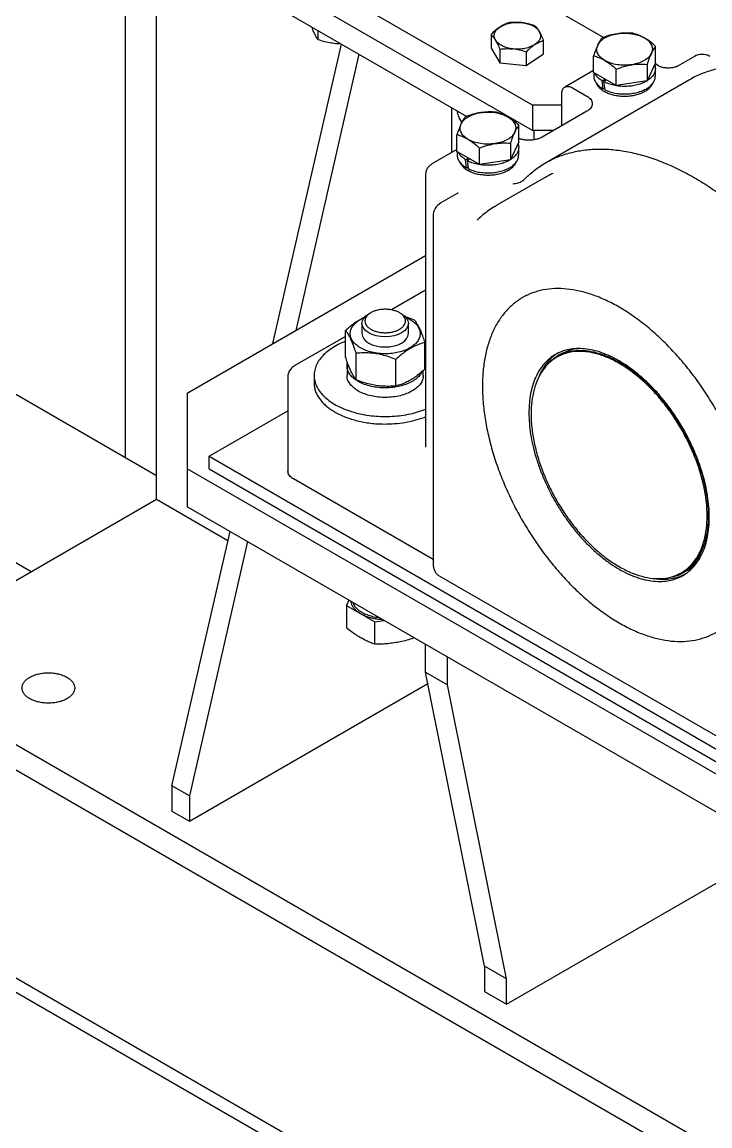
# Model space of a CAD drawing. Header units: millimetres. Extents: x 861 to 27901, y 673 to 17923.
# Drawn here: x 22869 to 23222, y 6594 to 7160 of the extents above; entities that cross this region are included whole.
import ezdxf

# ---------------------------------------------------------------- set-up
doc = ezdxf.new("R2010")
doc.units = ezdxf.units.MM
doc.header["$LTSCALE"] = 33.3
doc.layers.add('STRUC', color=4, linetype='Continuous')

msp = doc.modelspace()

# ---------------------------------------------------------------- linework, layer by layer
at = {"color": 7, "linetype": 'Continuous', "lineweight": 25}
for p, q in [((23166.97, 7152.24), (22937.83, 7284.52)), ((23130.69, 7117.52), (22889.62, 7256.69)), ((23130.69, 7104.57), (22889.62, 7243.74)), ((22890.18, 7231.12), (23096.89, 7111.79)), ((22937.83, 6915.5), (22937.83, 7202.34)), ((23020.63, 7151.12), (23020.63, 7155.81)), ((23109.36, 7153.81), (23109.36, 7146.86)), ((23136.33, 7143.85), (23136.33, 7150.8)), ((22997.48, 6995.29), (23032.58, 7148.91)), ((23041.55, 7143.73), (23009.18, 7002.04)), ((23109.36, 7146.86), (23113.85, 7139.36)), ((23113.85, 7146.32), (23113.85, 7139.36)), ((23127.33, 7144.82), (23127.33, 7137.86)), ((23127.33, 7137.86), (23136.33, 7143.85)), ((23193.75, 7139.27), (23193.75, 7147.71)), ((23113.85, 7139.36), (23127.33, 7137.86)), ((23161.92, 7134.35), (23161.92, 7142.78)), ((23193.75, 7139.27), (23189.49, 7130.08)), ((23189.49, 7138.52), (23189.49, 7130.08)), ((23195.25, 7137.69), (23193.49, 7138.71)), ((23213.68, 7142.55), (23205.27, 7137.69)), ((23161.92, 7135.32), (23147.24, 7126.85)), ((23173.57, 7127.62), (23161.92, 7134.35)), ((23162.06, 7134.26), (23162.06, 7132.45)), ((23173.57, 7127.62), (23173.57, 7136.06)), ((23193.61, 7132.45), (23193.61, 7136.29)), ((23211.21, 7130.64), (23137.21, 7087.92)), ((23151.2, 7126.46), (23158.49, 7122.25)), ((23166.27, 7130.1), (23167.77, 7130.96)), ((23166.85, 7125.91), (23166.27, 7130.1)), ((23168.64, 7130.5), (23167.1, 7129.62)), ((23167.1, 7129.62), (23167.73, 7125.45)), ((23189.49, 7130.08), (23173.57, 7127.62)), ((23145.6, 7107.04), (23145.6, 7123.22)), ((23166.85, 7125.91), (23167.63, 7126.36)), ((23089.2, 7093.35), (23089.2, 7116.22)), ((23145.6, 7117.52), (23130.69, 7117.52)), ((23130.69, 7117.52), (23130.69, 7104.57)), ((23093.06, 7110.78), (23094.36, 7108.72)), ((23158.49, 7114.48), (23135.51, 7101.21)), ((23123.67, 7098.82), (23123.67, 7107.25)), ((23141.33, 7104.57), (23130.69, 7104.57)), ((23131.25, 7104.57), (23131.25, 7099.82)), ((23091.84, 7093.89), (23091.84, 7102.33)), ((23123.67, 7098.82), (23119.41, 7089.63)), ((23091.84, 7094.87), (23079.38, 7087.68)), ((23103.49, 7087.16), (23091.84, 7093.89)), ((23091.98, 7093.81), (23091.98, 7091.99)), ((23103.49, 7087.16), (23103.49, 7095.6)), ((23119.41, 7098.06), (23119.41, 7089.63)), ((23123.53, 7091.99), (23123.53, 7095.83)), ((23096.19, 7089.64), (23097.7, 7090.51)), ((23096.77, 7085.45), (23096.19, 7089.64)), ((23098.56, 7090.05), (23097.02, 7089.16)), ((23097.02, 7089.16), (23097.65, 7085)), ((23119.41, 7089.63), (23103.49, 7087.16)), ((23075.76, 7081.95), (23075.76, 6942.76)), ((23096.77, 7085.45), (23097.56, 7085.9)), ((23137.58, 7080.81), (23112.35, 7066.25)), ((23092.02, 7072.32), (23083.61, 7067.46)), ((23079.64, 7060.59), (23079.64, 6882.21)), ((22953.53, 6969.91), (23075.76, 7040.47)), ((23075.76, 7022.73), (23058.22, 7012.6)), ((23127.72, 7020.19), (23125.48, 7018.9)), ((23046.65, 7010.54), (23047.71, 7011.16)), ((23063.47, 7010.54), (23062.4, 7011.16)), ((23034.72, 6988.48), (23034.72, 7002.12)), ((23043.16, 7005.69), (23043.16, 7000.44)), ((23066.95, 7000.44), (23066.95, 7005.69)), ((23034.72, 6999.03), (23008.78, 6984.06)), ((23075.76, 6996.29), (23075.15, 6996.53)), ((23075.39, 6982.19), (23075.39, 6995.83)), ((23040.17, 6976.74), (23040.17, 6990.38)), ((23060.5, 6973.6), (23060.5, 6987.23)), ((23144.88, 6989.82), (23143.2, 6988.85)), ((23035.49, 6983.89), (23035.49, 6979.01)), ((23074.62, 6979.01), (23074.62, 6981.53)), ((23005.18, 6978.36), (23005.18, 6929.81)), ((23018.58, 6979.01), (23018.58, 6975.13)), ((23018.62, 6975.13), (23018.59, 6974.82)), ((22953.53, 6969.91), (22953.53, 6911.65)), ((22964.74, 6937.55), (23005.18, 6960.89)), ((23129.9, 6959.44), (23129.9, 6959.12)), ((22964.74, 6937.55), (23424.46, 6672.16)), ((22964.74, 6931.08), (22964.74, 6937.55)), ((23502.95, 6613.9), (22953.53, 6931.08)), ((22964.74, 6931.08), (23424.46, 6665.68)), ((23079.64, 6884.54), (23007.96, 6925.93)), ((22792.63, 6831.68), (22937.83, 6915.5)), ((22937.83, 6915.5), (22974.43, 6894.38)), ((23502.95, 6594.48), (22953.53, 6911.65)), ((22945.68, 6768.57), (22975.48, 6898.98)), ((22984.45, 6893.81), (22954.65, 6763.39)), ((23175.02, 6880.96), (23175.3, 6880.79)), ((23207.42, 6877.61), (23209.1, 6878.58)), ((23082.79, 6876.21), (23279.01, 6762.94)), ((23036.42, 6863.8), (23035.16, 6861.09)), ((23035.16, 6861.09), (23035.16, 6849.53)), ((23035.16, 6861.09), (23049.72, 6852.68)), ((23049.72, 6852.68), (23054.43, 6853.41)), ((23049.72, 6841.12), (23049.72, 6852.68)), ((23069.62, 6844.2), (23069.62, 6844.64)), ((23069.82, 6844.52), (23069.62, 6844.2)), ((23075.75, 6826.85), (23075.75, 6841.1)), ((23086.96, 6820.38), (23086.96, 6834.63)), ((23897.08, 6194.09), (22792.63, 6831.68)), ((23075.75, 6826.85), (23086.96, 6820.38)), ((23106.02, 6676.01), (23075.75, 6826.85)), ((22954.65, 6750.44), (23076.92, 6821.03)), ((23897.08, 6181.15), (22792.63, 6818.73)), ((23117.24, 6669.53), (23086.96, 6820.38)), ((22954.65, 6763.39), (22945.68, 6768.57)), ((22945.68, 6768.57), (22945.68, 6755.62)), ((22954.65, 6763.39), (22954.65, 6750.44)), ((22945.68, 6755.62), (22954.65, 6750.44)), ((23117.24, 6656.59), (23251.79, 6734.26)), ((23106.02, 6676.01), (23106.02, 6663.06)), ((23117.24, 6669.53), (23106.02, 6676.01)), ((23117.24, 6656.59), (23117.24, 6669.53)), ((23106.02, 6663.06), (23117.24, 6656.59))]:
    msp.add_line(p, q, dxfattribs=at)
at = {"color": 7, "linetype": 'Continuous', "lineweight": 25, "flags": 128}
for points in [[(23063.47, 7010.54), (23064.94, 7009.5), (23066.04, 7008.32), (23066.72, 7007.03), (23066.95, 7005.69), (23066.72, 7004.35), (23066.04, 7003.06), (23064.94, 7001.87), (23063.46, 7000.83), (23061.66, 6999.98), (23059.61, 6999.35), (23057.38, 6998.96), (23055.06, 6998.82), (23052.73, 6998.96), (23050.5, 6999.35), (23048.45, 6999.98), (23046.65, 7000.83), (23045.17, 7001.87), (23044.07, 7003.06), (23043.39, 7004.35), (23043.16, 7005.69), (23043.39, 7007.03), (23044.07, 7008.32), (23045.17, 7009.5), (23046.65, 7010.54)], [(23043.16, 7000.44), (23043.39, 6999.1), (23044.07, 6997.81), (23045.17, 6996.63), (23046.65, 6995.59), (23048.45, 6994.73), (23050.5, 6994.1), (23052.73, 6993.71), (23055.06, 6993.58), (23057.38, 6993.71), (23059.61, 6994.1), (23061.66, 6994.73), (23063.46, 6995.59), (23064.94, 6996.63), (23066.04, 6997.81), (23066.72, 6999.1), (23066.95, 7000.44)]]:
    msp.add_lwpolyline(points, dxfattribs=at)
at = {"color": 7, "linetype": 'Continuous', "lineweight": 25}
for centre, start, end in [((23217.64, 7135.68), 60.0072, 119.9416), ((23087.57, 7060.59), 119.9416, 180.0466)]:
    msp.add_arc(centre, 7.93, start, end, dxfattribs=at)
for points, knots in [([(23018.85, 7154.25), (23018.56, 7154.89), (23018.11, 7155.91), (23017.66, 7157.16), (23017.5, 7157.62)], [0, 0, 0, 0, 0.630569, 1, 1, 1, 1]), ([(23113.86, 7157.67), (23113.13, 7157.15), (23111.61, 7156.05), (23110.13, 7154.58), (23109.36, 7153.81)], [0, 0, 0, 0, 0.476313, 1, 1, 1, 1]), ([(23118.35, 7159.8), (23117.58, 7159.54), (23116.11, 7159.05), (23114.58, 7158.12), (23113.86, 7157.67)], [0, 0, 0, 0, 0.523687, 1, 1, 1, 1]), ([(23125.1, 7159.92), (23124.01, 7160), (23121.72, 7160.17), (23119.51, 7159.93), (23118.35, 7159.8)], [0, 0, 0, 0, 0.476313, 1, 1, 1, 1]), ([(23131.84, 7158.3), (23130.68, 7158.68), (23128.47, 7159.41), (23126.18, 7159.75), (23125.1, 7159.92)], [0, 0, 0, 0, 0.523687, 1, 1, 1, 1]), ([(23134.08, 7155.42), (23133.72, 7155.98), (23132.96, 7157.17), (23132.22, 7157.91), (23131.84, 7158.3)], [0, 0, 0, 0, 0.476313, 1, 1, 1, 1]), ([(23136.33, 7150.8), (23135.94, 7151.7), (23135.2, 7153.42), (23134.44, 7154.77), (23134.08, 7155.42)], [0, 0, 0, 0, 0.523687, 1, 1, 1, 1]), ([(23020.63, 7151.12), (23020.32, 7151.58), (23019.73, 7152.44), (23019.14, 7153.67), (23018.85, 7154.25)], [0, 0, 0, 0, 0.521843, 1, 1, 1, 1]), ([(23027.26, 7149.4), (23026.19, 7149.59), (23023.96, 7150.01), (23021.77, 7150.74), (23020.63, 7151.12)], [0, 0, 0, 0, 0.478157, 1, 1, 1, 1]), ([(23032.3, 7149.07), (23031.69, 7149.06), (23030.02, 7149.03), (23028.33, 7149.26), (23027.26, 7149.4)], [0, 0, 0, 0, 0.369431, 1, 1, 1, 1]), ([(23109.36, 7153.81), (23109.74, 7153.42), (23110.48, 7152.68), (23111.24, 7151.5), (23111.6, 7150.93)], [0, 0, 0, 0, 0.523687, 1, 1, 1, 1]), ([(23111.6, 7150.93), (23111.96, 7150.29), (23112.72, 7148.93), (23113.46, 7147.22), (23113.85, 7146.32)], [0, 0, 0, 0, 0.4763129, 1, 1, 1, 1]), ([(23131.83, 7148.68), (23132.55, 7149.12), (23134.08, 7150.05), (23135.55, 7150.55), (23136.33, 7150.8)], [0, 0, 0, 0, 0.476313, 1, 1, 1, 1]), ([(23166.18, 7151.97), (23165.82, 7151.49), (23165.12, 7150.57), (23164.39, 7149.11), (23164.05, 7148.42)], [0, 0, 0, 0, 0.5236871, 1, 1, 1, 1]), ([(23174.14, 7154.24), (23172.86, 7154), (23170.16, 7153.48), (23167.55, 7152.49), (23166.18, 7151.97)], [0, 0, 0, 0, 0.476313, 1, 1, 1, 1]), ([(23182.1, 7154.44), (23180.73, 7154.53), (23178.12, 7154.71), (23175.42, 7154.39), (23174.14, 7154.24)], [0, 0, 0, 0, 0.523687, 1, 1, 1, 1]), ([(23187.93, 7152.11), (23186.99, 7152.61), (23185.01, 7153.64), (23183.1, 7154.16), (23182.1, 7154.44)], [0, 0, 0, 0, 0.476313, 1, 1, 1, 1]), ([(23193.75, 7147.71), (23192.75, 7148.59), (23190.84, 7150.28), (23188.87, 7151.52), (23187.93, 7152.11)], [0, 0, 0, 0, 0.5236871, 1, 1, 1, 1]), ([(23113.85, 7146.32), (23115, 7146.44), (23117.21, 7146.68), (23119.5, 7146.51), (23120.59, 7146.43)], [0, 0, 0, 0, 0.523687, 1, 1, 1, 1]), ([(23127.33, 7144.82), (23126.17, 7145.2), (23123.96, 7145.93), (23121.67, 7146.27), (23120.59, 7146.43)], [0, 0, 0, 0, 0.523687, 1, 1, 1, 1]), ([(23131.83, 7148.68), (23131.1, 7148.15), (23129.58, 7147.05), (23128.1, 7145.58), (23127.33, 7144.82)], [0, 0, 0, 0, 0.476313, 1, 1, 1, 1]), ([(23164.05, 7148.42), (23163.7, 7147.63), (23162.98, 7145.97), (23162.28, 7143.88), (23161.92, 7142.78)], [0, 0, 0, 0, 0.476313, 1, 1, 1, 1]), ([(23189.49, 7138.52), (23189.85, 7139.61), (23190.55, 7141.71), (23191.28, 7143.36), (23191.62, 7144.15)], [0, 0, 0, 0, 0.523687, 1, 1, 1, 1]), ([(23191.62, 7144.15), (23191.96, 7144.85), (23192.69, 7146.3), (23193.39, 7147.22), (23193.75, 7147.71)], [0, 0, 0, 0, 0.476313, 1, 1, 1, 1]), ([(23167.74, 7140.46), (23166.8, 7140.96), (23164.83, 7141.99), (23162.92, 7142.51), (23161.92, 7142.78)], [0, 0, 0, 0, 0.476313, 1, 1, 1, 1]), ([(23167.74, 7140.46), (23168.68, 7139.87), (23170.66, 7138.63), (23172.57, 7136.94), (23173.57, 7136.06)], [0, 0, 0, 0, 0.476313, 1, 1, 1, 1]), ([(23173.57, 7136.06), (23174.94, 7136.57), (23177.55, 7137.56), (23180.24, 7138.08), (23181.53, 7138.33)], [0, 0, 0, 0, 0.5236871, 1, 1, 1, 1]), ([(23181.53, 7138.33), (23182.81, 7138.48), (23185.51, 7138.79), (23188.12, 7138.61), (23189.49, 7138.52)], [0, 0, 0, 0, 0.476313, 1, 1, 1, 1]), ([(23193.25, 7138.19), (23193.26, 7138.17), (23193.58, 7137.59), (23193.66, 7136.37), (23193.45, 7134.61), (23192.57, 7132.91), (23191.29, 7131.41), (23190.1, 7130.6), (23189.56, 7130.24)], [0, 0, 0, 0, 0.007454, 0.213928, 0.420401, 0.626875, 0.833348, 1, 1, 1, 1]), ([(23162.09, 7132.44), (23162.08, 7132.37), (23161.99, 7131.71), (23162.37, 7130.46), (23163.29, 7128.77), (23164.78, 7127.21), (23166.16, 7126.34), (23166.85, 7125.91)], [0, 0, 0, 0, 0.030749, 0.273062, 0.515375, 0.757687, 1, 1, 1, 1]), ([(23166.27, 7130.1), (23165.63, 7130.55), (23164.33, 7131.46), (23163.16, 7132.78), (23162.81, 7133.63), (23162.69, 7133.9)], [0, 0, 0, 0, 0.403276, 0.806553, 1, 1, 1, 1]), ([(23167.73, 7125.45), (23168.55, 7125.1), (23170.19, 7124.4), (23173.04, 7123.71), (23176.04, 7123.34), (23179.11, 7123.31), (23182.14, 7123.63), (23185.01, 7124.27), (23187.6, 7125.22), (23189.83, 7126.44), (23191.61, 7127.89), (23192.86, 7129.51), (23193.54, 7131.06), (23193.54, 7132.05), (23193.54, 7132.45)], [0, 0, 0, 0, 0.085613, 0.171227, 0.25684, 0.342454, 0.428067, 0.513681, 0.599294, 0.684907, 0.770521, 0.856134, 0.941748, 1, 1, 1, 1]), ([(23205.27, 7137.69), (23205.18, 7137.65), (23204.96, 7137.52), (23204.42, 7137.29), (23203.61, 7137.02), (23202.63, 7136.8), (23201.52, 7136.65), (23200.34, 7136.59), (23199.14, 7136.64), (23197.99, 7136.78), (23196.96, 7137.01), (23196.1, 7137.29), (23195.55, 7137.53), (23195.32, 7137.65), (23195.25, 7137.69)], [0, 0, 0, 0, 0.047141, 0.131519, 0.217961, 0.307419, 0.39959, 0.493717, 0.588812, 0.683675, 0.777143, 0.868538, 0.95772, 1, 1, 1, 1]), ([(23234.21, 7137.51), (23233.38, 7137.47), (23230.08, 7137.31), (23224.65, 7136.19), (23218.02, 7134.04), (23213.56, 7132.13), (23211.44, 7130.74), (23211.24, 7130.61)], [0, 0, 0, 0, 0.0982699, 0.3885625, 0.6788552, 0.9691478, 1, 1, 1, 1]), ([(23192.12, 7128.68), (23192.09, 7128.57), (23191.92, 7127.96), (23191.19, 7126.93), (23189.93, 7125.63), (23188.26, 7124.48), (23186.28, 7123.53), (23184.03, 7122.78), (23181.6, 7122.27), (23179.05, 7122.02), (23176.46, 7122.03), (23173.92, 7122.3), (23171.49, 7122.82), (23169.26, 7123.58), (23167.3, 7124.55), (23165.65, 7125.7), (23164.42, 7127.01), (23163.72, 7128), (23163.58, 7128.55), (23163.56, 7128.61)], [0, 0, 0, 0, 0.01525, 0.080363, 0.145476, 0.210588, 0.275701, 0.340814, 0.405927, 0.47104, 0.536152, 0.601265, 0.666378, 0.731491, 0.796604, 0.861717, 0.926829, 0.991942, 1, 1, 1, 1]), ([(23189.3, 7130.05), (23189.27, 7130.03), (23188.6, 7129.54), (23186.9, 7128.8), (23184.26, 7127.9), (23181.33, 7127.35), (23178.28, 7127.13), (23175.21, 7127.25), (23172.25, 7127.72), (23169.46, 7128.49), (23167.89, 7129.24), (23167.1, 7129.62)], [0, 0, 0, 0, 0.007235, 0.131331, 0.255426, 0.379522, 0.503617, 0.627713, 0.751809, 0.875904, 1, 1, 1, 1]), ([(23091.96, 7114.63), (23092.01, 7114.27), (23092.24, 7112.88), (23092.71, 7111.67), (23093.06, 7110.78)], [0, 0, 0, 0, 0.256564, 1, 1, 1, 1]), ([(23094.41, 7108.81), (23094.04, 7109.42), (23093.13, 7110.91), (23092.31, 7112.95), (23092.08, 7114.23), (23092.01, 7114.6)], [0, 0, 0, 0, 0.330471, 0.808704, 1, 1, 1, 1]), ([(23096.1, 7111.52), (23095.74, 7111.03), (23095.04, 7110.11), (23094.31, 7108.66), (23093.97, 7107.96)], [0, 0, 0, 0, 0.523687, 1, 1, 1, 1]), ([(23104.06, 7113.79), (23102.78, 7113.54), (23100.08, 7113.02), (23097.47, 7112.03), (23096.1, 7111.52)], [0, 0, 0, 0, 0.476313, 1, 1, 1, 1]), ([(23112.02, 7113.98), (23110.65, 7114.07), (23108.04, 7114.25), (23105.35, 7113.94), (23104.06, 7113.79)], [0, 0, 0, 0, 0.523687, 1, 1, 1, 1]), ([(23117.85, 7111.66), (23116.91, 7112.15), (23114.93, 7113.19), (23113.02, 7113.71), (23112.02, 7113.98)], [0, 0, 0, 0, 0.476313, 1, 1, 1, 1]), ([(23123.67, 7107.25), (23122.67, 7108.14), (23120.76, 7109.82), (23118.79, 7111.06), (23117.85, 7111.66)], [0, 0, 0, 0, 0.5236871, 1, 1, 1, 1]), ([(23093.97, 7107.96), (23093.63, 7107.17), (23092.9, 7105.51), (23092.2, 7103.42), (23091.84, 7102.33)], [0, 0, 0, 0, 0.476313, 1, 1, 1, 1]), ([(23121.54, 7103.7), (23121.88, 7104.39), (23122.61, 7105.85), (23123.31, 7106.77), (23123.67, 7107.25)], [0, 0, 0, 0, 0.4763129, 1, 1, 1, 1]), ([(23097.66, 7100.01), (23096.72, 7100.5), (23094.75, 7101.54), (23092.84, 7102.06), (23091.84, 7102.33)], [0, 0, 0, 0, 0.476313, 1, 1, 1, 1]), ([(23097.66, 7100.01), (23098.6, 7099.41), (23100.58, 7098.17), (23102.49, 7096.48), (23103.49, 7095.6)], [0, 0, 0, 0, 0.476313, 1, 1, 1, 1]), ([(23111.45, 7097.87), (23112.73, 7098.02), (23115.43, 7098.34), (23118.04, 7098.16), (23119.41, 7098.06)], [0, 0, 0, 0, 0.476313, 1, 1, 1, 1]), ([(23119.41, 7098.06), (23119.77, 7099.16), (23120.47, 7101.25), (23121.2, 7102.91), (23121.54, 7103.7)], [0, 0, 0, 0, 0.523687, 1, 1, 1, 1]), ([(23135.51, 7101.21), (23135.04, 7100.97), (23134.11, 7100.49), (23132.44, 7099.99), (23130.65, 7099.67), (23128.78, 7099.57), (23126.91, 7099.68), (23125.17, 7099.97), (23124.15, 7100.31), (23123.67, 7100.47)], [0, 0, 0, 0, 0.145123, 0.290246, 0.435369, 0.580491, 0.725614, 0.870737, 1, 1, 1, 1]), ([(23096.19, 7089.64), (23095.55, 7090.1), (23094.25, 7091.01), (23093.08, 7092.32), (23092.73, 7093.17), (23092.61, 7093.44)], [0, 0, 0, 0, 0.403276, 0.806553, 1, 1, 1, 1]), ([(23103.49, 7095.6), (23104.86, 7096.12), (23107.47, 7097.11), (23110.16, 7097.63), (23111.45, 7097.87)], [0, 0, 0, 0, 0.523687, 1, 1, 1, 1]), ([(23123.17, 7097.73), (23123.18, 7097.71), (23123.5, 7097.13), (23123.59, 7095.91), (23123.37, 7094.15), (23122.49, 7092.45), (23121.21, 7090.96), (23120.02, 7090.15), (23119.48, 7089.78)], [0, 0, 0, 0, 0.007454, 0.213928, 0.420401, 0.626875, 0.833348, 1, 1, 1, 1]), ([(23079.38, 7087.68), (23078.87, 7087.34), (23077.85, 7086.67), (23076.67, 7085.25), (23075.9, 7083.65), (23075.8, 7082.5), (23075.76, 7081.95)], [0, 0, 0, 0, 0.265026, 0.522257, 0.771234, 1, 1, 1, 1]), ([(23092.01, 7091.99), (23092, 7091.91), (23091.91, 7091.25), (23092.29, 7090), (23093.21, 7088.32), (23094.7, 7086.75), (23096.08, 7085.89), (23096.77, 7085.45)], [0, 0, 0, 0, 0.030749, 0.273062, 0.515375, 0.757687, 1, 1, 1, 1]), ([(23122.04, 7088.23), (23122.01, 7088.11), (23121.84, 7087.51), (23121.11, 7086.47), (23119.85, 7085.17), (23118.18, 7084.03), (23116.2, 7083.07), (23113.95, 7082.32), (23111.52, 7081.82), (23108.97, 7081.56), (23106.38, 7081.57), (23103.84, 7081.84), (23101.41, 7082.36), (23099.18, 7083.12), (23097.22, 7084.09), (23095.57, 7085.25), (23094.34, 7086.55), (23093.65, 7087.54), (23093.5, 7088.09), (23093.48, 7088.15)], [0, 0, 0, 0, 0.01525, 0.080363, 0.145476, 0.210588, 0.275701, 0.340814, 0.405927, 0.47104, 0.536152, 0.601265, 0.666378, 0.731491, 0.796604, 0.861717, 0.926829, 0.991942, 1, 1, 1, 1]), ([(23119.23, 7089.6), (23119.19, 7089.57), (23118.52, 7089.08), (23116.82, 7088.34), (23114.18, 7087.45), (23111.25, 7086.9), (23108.2, 7086.68), (23105.13, 7086.8), (23102.17, 7087.26), (23099.39, 7088.03), (23097.81, 7088.78), (23097.02, 7089.16)], [0, 0, 0, 0, 0.007235, 0.131331, 0.255426, 0.379522, 0.503617, 0.627713, 0.751809, 0.875904, 1, 1, 1, 1]), ([(23097.65, 7085), (23098.47, 7084.65), (23100.11, 7083.94), (23102.96, 7083.26), (23105.96, 7082.88), (23109.04, 7082.86), (23112.06, 7083.17), (23114.93, 7083.81), (23117.52, 7084.77), (23119.75, 7085.99), (23121.53, 7087.44), (23122.78, 7089.06), (23123.46, 7090.6), (23123.46, 7091.59), (23123.46, 7091.99)], [0, 0, 0, 0, 0.085613, 0.171227, 0.25684, 0.342454, 0.428067, 0.513681, 0.599294, 0.684907, 0.770521, 0.856134, 0.941748, 1, 1, 1, 1]), ([(23141.16, 7082.57), (23140.4, 7082.26), (23139.16, 7081.76), (23138.04, 7081.03), (23137.62, 7080.74)], [0, 0, 0, 0, 0.616615, 1, 1, 1, 1]), ([(23125.11, 7078.52), (23124.82, 7078.32), (23124.22, 7077.9), (23122.7, 7077.32), (23121.42, 7077.23), (23120.55, 7077.16)], [0, 0, 0, 0, 0.228606, 0.474863, 1, 1, 1, 1]), ([(23125.11, 7078.52), (23125.45, 7078.8), (23126.13, 7079.36), (23126.59, 7079.8), (23126.82, 7080.01)], [0, 0, 0, 0, 0.504548, 1, 1, 1, 1]), ([(23092.37, 7072.55), (23092.38, 7072.56), (23092.39, 7072.57), (23092.26, 7072.46), (23092.08, 7072.35), (23092.02, 7072.32)], [0, 0, 0, 0, 0.238388, 0.73695, 1, 1, 1, 1]), ([(23112.43, 7066.26), (23111.75, 7065.87), (23110.01, 7064.87), (23107.35, 7063.02), (23104.59, 7060.87), (23102.91, 7059.34), (23102.15, 7058.65)], [0, 0, 0, 0, 0.1834834, 0.4717961, 0.7602195, 1, 1, 1, 1]), ([(23034.72, 7002.12), (23035.6, 7002.9), (23037.28, 7004.39), (23039.78, 7006.27), (23042.16, 7007.78), (23043.81, 7008.68), (23044.67, 7009.02), (23044.75, 7009.06)], [0, 0, 0, 0, 0.270271, 0.514217, 0.744155, 0.974069, 1, 1, 1, 1]), ([(23042.37, 6993.12), (23041.59, 6993.63), (23040.02, 6994.64), (23038.38, 6996.46), (23037.35, 6998.41), (23037, 7000.44), (23037.35, 7002.47), (23038.37, 7004.43), (23040.05, 7006.23), (23042.09, 7007.71), (23043.76, 7008.45), (23044.48, 7008.76)], [0, 0, 0, 0, 0.113936, 0.227872, 0.341808, 0.455744, 0.569681, 0.683617, 0.797553, 0.911489, 1, 1, 1, 1]), ([(23065.63, 7008.76), (23066.35, 7008.45), (23068.02, 7007.71), (23070.06, 7006.23), (23071.74, 7004.43), (23072.76, 7002.47), (23073.11, 7000.44), (23072.76, 6998.41), (23071.73, 6996.45), (23070.07, 6994.65), (23067.82, 6993.07), (23065.09, 6991.78), (23061.96, 6990.81), (23058.58, 6990.22), (23055.06, 6990.02), (23051.53, 6990.22), (23048.15, 6990.82), (23045, 6991.76), (23043.25, 6992.67), (23042.37, 6993.12)], [0, 0, 0, 0, 0.046305, 0.105911, 0.165517, 0.225123, 0.284729, 0.344335, 0.40394, 0.463546, 0.523152, 0.582758, 0.642364, 0.70197, 0.761576, 0.821182, 0.880788, 0.940394, 1, 1, 1, 1]), ([(23065.23, 7009.19), (23065.59, 7009.09), (23067.19, 7008.65), (23068.74, 7008.04), (23069.94, 7007.57)], [0, 0, 0, 0, 0.22453, 1, 1, 1, 1]), ([(23040.17, 6990.38), (23039.84, 6991.35), (23039.23, 6993.19), (23038.31, 6995.6), (23037.44, 6997.63), (23036.57, 6999.35), (23035.66, 7000.88), (23035.04, 7001.69), (23034.72, 7002.12)], [0, 0, 0, 0, 0.181596, 0.345504, 0.5, 0.654479, 0.818394, 1, 1, 1, 1]), ([(23069.94, 7007.57), (23070.27, 7007.14), (23070.88, 7006.33), (23071.8, 7004.8), (23072.67, 7003.07), (23073.54, 7001.05), (23074.45, 6998.64), (23075.07, 6996.8), (23075.39, 6995.83)], [0, 0, 0, 0, 0.181596, 0.3455039, 0.5, 0.6544793, 0.8183941, 1, 1, 1, 1]), ([(23034.72, 6996.43), (23034.09, 6996.2), (23032.12, 6995.47), (23029.2, 6993.93), (23026.03, 6991.87), (23023.38, 6989.57), (23021.26, 6987.09), (23019.73, 6984.48), (23018.79, 6981.77), (23018.48, 6979.01), (23018.79, 6976.26), (23019.73, 6973.55), (23021.26, 6970.93), (23023.38, 6968.46), (23026.02, 6966.15), (23028.18, 6964.8), (23029.27, 6964.12)], [0, 0, 0, 0, 0.03487, 0.109111, 0.183352, 0.257592, 0.331833, 0.406074, 0.480315, 0.554555, 0.628796, 0.703037, 0.777278, 0.851518, 0.925759, 1, 1, 1, 1]), ([(23075.39, 6995.83), (23074.51, 6995.59), (23072.83, 6995.13), (23070.33, 6994.13), (23067.95, 6992.91), (23065.57, 6991.38), (23063.07, 6989.5), (23061.39, 6988.01), (23060.5, 6987.23)], [0, 0, 0, 0, 0.181596, 0.345504, 0.5, 0.654479, 0.818394, 1, 1, 1, 1]), ([(23139.04, 6985.67), (23139.12, 6985.76), (23140.29, 6987.13), (23143.15, 6988.95), (23147.58, 6990.97), (23152.54, 6991.91), (23157.88, 6991.88), (23163.52, 6990.83), (23169.37, 6988.8), (23175.31, 6985.82), (23181.26, 6981.94), (23187.1, 6977.22), (23192.74, 6971.75), (23198.08, 6965.63), (23203.03, 6958.95), (23207.51, 6951.82), (23211.44, 6944.39), (23214.75, 6936.75), (23217.39, 6929.06), (23219.3, 6921.44), (23220.46, 6914.03), (23220.85, 6906.94), (23220.46, 6900.3), (23219.3, 6894.22), (23217.39, 6888.81), (23214.75, 6884.17), (23211.45, 6880.34), (23207.48, 6877.52), (23204.48, 6875.95), (23202.71, 6875.62), (23202.59, 6875.59)], [0, 0, 0, 0, 0.002854, 0.041096, 0.079338, 0.11758, 0.155821, 0.194063, 0.232305, 0.270546, 0.308788, 0.34703, 0.385271, 0.423513, 0.461755, 0.499996, 0.538238, 0.57648, 0.614722, 0.652963, 0.691205, 0.729447, 0.767688, 0.80593, 0.844172, 0.882413, 0.920655, 0.958897, 0.997138, 1, 1, 1, 1]), ([(23154.43, 6992.72), (23154.38, 6992.72), (23152.56, 6992.74), (23149.27, 6991.9), (23146.35, 6990.51), (23144.89, 6989.82)], [0, 0, 0, 0, 0.012944, 0.506625, 1, 1, 1, 1]), ([(23040.17, 6976.74), (23039.84, 6977.17), (23039.22, 6977.98), (23038.31, 6979.51), (23037.44, 6981.23), (23036.57, 6983.26), (23035.66, 6985.66), (23035.04, 6987.51), (23034.72, 6988.48)], [0, 0, 0, 0, 0.1823751, 0.3457483, 0.5, 0.6542503, 0.8176235, 1, 1, 1, 1]), ([(23073.79, 6980.81), (23073.58, 6980.37), (23073.04, 6979.24), (23071.38, 6977.56), (23068.98, 6975.86), (23066.03, 6974.46), (23062.68, 6973.41), (23059.03, 6972.76), (23055.24, 6972.53), (23051.44, 6972.72), (23047.78, 6973.33), (23044.39, 6974.34), (23041.4, 6975.7), (23038.92, 6977.38), (23037.05, 6979.29), (23035.86, 6981.38), (23035.35, 6983.52), (23035.61, 6984.92), (23035.73, 6985.59)], [0, 0, 0, 0, 0.039616, 0.10396, 0.168303, 0.232646, 0.296989, 0.361332, 0.425675, 0.490018, 0.554361, 0.618704, 0.683048, 0.747391, 0.811734, 0.876077, 0.94042, 1, 1, 1, 1]), ([(23060.5, 6987.23), (23059.3, 6987.69), (23057, 6988.56), (23053.59, 6989.53), (23050.34, 6990.18), (23047.08, 6990.54), (23043.67, 6990.62), (23041.37, 6990.46), (23040.17, 6990.38)], [0, 0, 0, 0, 0.181596, 0.345504, 0.5, 0.654479, 0.818394, 1, 1, 1, 1]), ([(23143.36, 6990.2), (23142.64, 6989.73), (23140.88, 6988.58), (23138.47, 6986.15), (23136.16, 6982.98), (23134.69, 6980.47), (23134.11, 6978.92), (23134.04, 6978.73)], [0, 0, 0, 0, 0.180947, 0.441498, 0.702048, 0.962599, 1, 1, 1, 1]), ([(23008.78, 6984.06), (23008.53, 6983.91), (23007.9, 6983.52), (23007.04, 6982.77), (23006.25, 6981.83), (23005.65, 6980.79), (23005.29, 6979.65), (23005.14, 6978.82), (23005.18, 6978.38), (23005.18, 6978.36)], [0, 0, 0, 0, 0.124882, 0.308138, 0.482502, 0.650226, 0.813885, 0.992039, 1, 1, 1, 1]), ([(23075.39, 6982.19), (23074.51, 6981.41), (23072.82, 6979.91), (23070.33, 6978.04), (23067.95, 6976.52), (23065.57, 6975.29), (23063.08, 6974.29), (23061.39, 6973.84), (23060.5, 6973.6)], [0, 0, 0, 0, 0.182375, 0.345748, 0.5, 0.65425, 0.817624, 1, 1, 1, 1]), ([(23074.56, 6979.01), (23074.54, 6978.45), (23074.5, 6977.16), (23073.58, 6975.18), (23071.97, 6973.19), (23069.71, 6971.42), (23066.9, 6969.93), (23063.64, 6968.78), (23060.07, 6968.02), (23056.3, 6967.67), (23052.49, 6967.74), (23048.78, 6968.24), (23045.3, 6969.14), (23042.18, 6970.41), (23039.56, 6972), (23037.5, 6973.86), (23036.14, 6975.91), (23035.48, 6977.66), (23035.56, 6978.7), (23035.58, 6979.01)], [0, 0, 0, 0, 0.047633, 0.109371, 0.171109, 0.232848, 0.294586, 0.356324, 0.418062, 0.479801, 0.541539, 0.603277, 0.665015, 0.726754, 0.788492, 0.85023, 0.911968, 0.973707, 1, 1, 1, 1]), ([(23060.5, 6973.6), (23059.29, 6973.51), (23056.99, 6973.35), (23053.58, 6973.44), (23050.34, 6973.79), (23047.09, 6974.44), (23043.68, 6975.41), (23041.38, 6976.28), (23040.17, 6976.74)], [0, 0, 0, 0, 0.1823751, 0.3457483, 0.5, 0.6542503, 0.8176235, 1, 1, 1, 1]), ([(23029.27, 6964.12), (23030.43, 6963.5), (23032.77, 6962.25), (23036.77, 6960.73), (23041.06, 6959.5), (23045.59, 6958.62), (23050.28, 6958.08), (23055.06, 6957.9), (23059.83, 6958.08), (23064.52, 6958.62), (23069.04, 6959.51), (23072.83, 6960.55), (23074.95, 6961.4), (23075.76, 6961.73)], [0, 0, 0, 0, 0.094143, 0.188286, 0.282428, 0.376571, 0.470714, 0.564857, 0.658999, 0.753142, 0.847285, 0.941428, 1, 1, 1, 1]), ([(23054.52, 6954.08), (23056.32, 6954.11), (23059.93, 6954.17), (23065.24, 6954.83), (23070.28, 6955.94), (23073.83, 6956.97), (23075.5, 6957.72), (23075.76, 6957.84)], [0, 0, 0, 0, 0.239191, 0.478383, 0.717574, 0.956765, 1, 1, 1, 1]), ([(23075.76, 6942.76), (23075.76, 6942.68), (23075.75, 6942.42), (23075.7, 6942.19), (23075.69, 6942.19), (23075.69, 6942.19)], [0, 0, 0, 0, 0.238379, 0.679722, 1, 1, 1, 1]), ([(23209.1, 6878.58), (23209.1, 6878.58), (23210.59, 6879.23), (23213.02, 6881.47), (23215.47, 6883.76), (23216.36, 6885.34), (23216.38, 6885.38)], [0, 0, 0, 0, 0.000307, 0.494751, 0.989196, 1, 1, 1, 1]), ([(23079.64, 6882.21), (23079.68, 6881.6), (23079.75, 6880.38), (23080.39, 6878.65), (23081.39, 6877.18), (23082.34, 6876.53), (23082.79, 6876.21)], [0, 0, 0, 0, 0.265006, 0.522231, 0.771215, 1, 1, 1, 1]), ([(23194.08, 6874.74), (23194.28, 6874.7), (23195.92, 6874.42), (23198.82, 6874.44), (23202.73, 6874.86), (23206.03, 6875.74), (23207.9, 6876.68), (23208.67, 6877.07)], [0, 0, 0, 0, 0.037588, 0.298159, 0.558731, 0.819303, 1, 1, 1, 1]), ([(23037.32, 6863.29), (23037.33, 6863.13), (23037.38, 6862.53), (23037.79, 6861.49), (23038.52, 6860.21), (23039.57, 6859), (23040.85, 6857.87), (23041.91, 6857.21), (23042.44, 6856.88)], [0, 0, 0, 0, 0.06482, 0.251856, 0.438892, 0.625928, 0.812964, 1, 1, 1, 1]), ([(23038.42, 6862.65), (23038.43, 6862.62), (23038.53, 6861.96), (23039.34, 6860.72), (23040.86, 6859.02), (23043, 6857.53), (23045.58, 6856.29), (23048.53, 6855.42), (23050.69, 6854.95), (23051.83, 6854.89), (23051.87, 6854.89)], [0, 0, 0, 0, 0.005865, 0.170577, 0.335288, 0.5, 0.664712, 0.829423, 0.994135, 1, 1, 1, 1]), ([(23042.44, 6856.88), (23043.01, 6856.58), (23044.15, 6855.96), (23046.11, 6855.22), (23048.21, 6854.62), (23050.43, 6854.2), (23052.22, 6853.96), (23053.26, 6853.93), (23053.53, 6853.92)], [0, 0, 0, 0, 0.187036, 0.374072, 0.561108, 0.748144, 0.93518, 1, 1, 1, 1]), ([(23042.44, 6844.5), (23041.68, 6844.96), (23040.11, 6845.9), (23037.68, 6847.59), (23036.02, 6848.87), (23035.16, 6849.53)], [0, 0, 0, 0, 0.3109996, 0.6432999, 1, 1, 1, 1]), ([(23049.72, 6841.12), (23048.86, 6841.45), (23047.21, 6842.09), (23044.77, 6843.21), (23043.2, 6844.08), (23042.44, 6844.5)], [0, 0, 0, 0, 0.356699, 0.688998, 1, 1, 1, 1]), ([(23069.62, 6844.2), (23068.45, 6843.85), (23066.18, 6843.18), (23062.86, 6842.38), (23060.71, 6842.02), (23059.67, 6841.84)], [0, 0, 0, 0, 0.356699, 0.688998, 1, 1, 1, 1]), ([(23059.67, 6841.84), (23058.63, 6841.69), (23056.49, 6841.4), (23053.16, 6841.16), (23050.9, 6841.13), (23049.72, 6841.12)], [0, 0, 0, 0, 0.3109996, 0.6432998, 1, 1, 1, 1])]:
    msp.add_open_spline(points, degree=3, knots=knots, dxfattribs=at)
for points in [[(23111.6, 7150.93), (23111.34, 7151.51), (23110.81, 7152.68), (23111.05, 7154.49), (23111.99, 7156.22), (23113.24, 7157.19), (23113.86, 7157.67)], [(23113.86, 7157.67), (23114.6, 7158.1), (23116.08, 7158.94), (23118.92, 7159.73), (23121.99, 7160.12), (23124.06, 7159.99), (23125.1, 7159.92)], [(23125.1, 7159.92), (23126.1, 7159.76), (23128.11, 7159.44), (23130.71, 7158.41), (23132.84, 7157.07), (23133.67, 7155.97), (23134.08, 7155.42)], [(23134.08, 7155.42), (23134.35, 7154.84), (23134.88, 7153.67), (23134.64, 7151.86), (23133.69, 7150.13), (23132.45, 7149.16), (23131.83, 7148.68)], [(23120.59, 7146.43), (23119.58, 7146.59), (23117.57, 7146.91), (23114.97, 7147.94), (23112.84, 7149.28), (23112.02, 7150.38), (23111.6, 7150.93)], [(23164.05, 7148.42), (23164.46, 7149.1), (23165.29, 7150.46), (23167.64, 7152.17), (23170.6, 7153.53), (23172.96, 7154.01), (23174.14, 7154.24)], [(23174.14, 7154.24), (23175.37, 7154.38), (23177.82, 7154.65), (23181.56, 7154.32), (23185.08, 7153.52), (23186.98, 7152.58), (23187.93, 7152.11)], [(23187.93, 7152.11), (23188.74, 7151.57), (23190.37, 7150.47), (23191.76, 7148.44), (23192.31, 7146.28), (23191.85, 7144.86), (23191.62, 7144.15)], [(23131.83, 7148.68), (23131.09, 7148.25), (23129.61, 7147.41), (23126.77, 7146.62), (23123.69, 7146.23), (23121.62, 7146.36), (23120.59, 7146.43)], [(23167.74, 7140.46), (23166.93, 7141.01), (23165.3, 7142.1), (23163.91, 7144.13), (23163.35, 7146.29), (23163.82, 7147.71), (23164.05, 7148.42)], [(23191.62, 7144.15), (23191.21, 7143.47), (23190.38, 7142.11), (23188.03, 7140.4), (23185.07, 7139.04), (23182.71, 7138.57), (23181.53, 7138.33)], [(23181.53, 7138.33), (23180.3, 7138.2), (23177.84, 7137.93), (23174.1, 7138.25), (23170.59, 7139.05), (23168.69, 7139.99), (23167.74, 7140.46)], [(23145.6, 7123.22), (23145.62, 7123.63), (23145.66, 7124.45), (23145.99, 7125.48), (23146.51, 7126.31), (23147.21, 7126.89), (23148.07, 7127.21), (23149.04, 7127.25), (23150.1, 7127.02), (23150.84, 7126.65), (23151.2, 7126.46)], [(23158.49, 7122.25), (23158.91, 7121.98), (23159.74, 7121.44), (23160.61, 7120.48), (23161.16, 7119.45), (23161.34, 7118.37), (23161.16, 7117.29), (23160.61, 7116.25), (23159.74, 7115.29), (23158.91, 7114.75), (23158.49, 7114.48)], [(23093.97, 7107.96), (23094.38, 7108.64), (23095.21, 7110.01), (23097.56, 7111.72), (23100.52, 7113.07), (23102.88, 7113.55), (23104.06, 7113.79)], [(23104.06, 7113.79), (23105.29, 7113.92), (23107.75, 7114.19), (23111.49, 7113.87), (23115, 7113.07), (23116.9, 7112.13), (23117.85, 7111.66)], [(23117.85, 7111.66), (23118.66, 7111.11), (23120.29, 7110.01), (23121.68, 7107.98), (23122.23, 7105.83), (23121.77, 7104.41), (23121.54, 7103.7)], [(23097.66, 7100.01), (23096.85, 7100.55), (23095.22, 7101.65), (23093.83, 7103.68), (23093.27, 7105.84), (23093.74, 7107.25), (23093.97, 7107.96)], [(23111.45, 7097.87), (23110.22, 7097.74), (23107.76, 7097.47), (23104.02, 7097.79), (23100.51, 7098.59), (23098.61, 7099.53), (23097.66, 7100.01)], [(23121.54, 7103.7), (23121.13, 7103.02), (23120.3, 7101.66), (23117.95, 7099.95), (23114.99, 7098.59), (23112.63, 7098.11), (23111.45, 7097.87)], [(23126.82, 7080.01), (23128.54, 7081.58), (23131.98, 7084.7), (23137.77, 7088.41), (23143.99, 7091.36), (23150.64, 7093.49), (23157.66, 7094.78), (23165.03, 7095.23), (23172.68, 7094.84), (23180.59, 7093.6), (23188.69, 7091.53), (23196.95, 7088.64), (23205.31, 7084.95), (23213.71, 7080.47), (23222.12, 7075.24), (23230.48, 7069.29), (23238.74, 7062.64), (23246.84, 7055.36), (23254.75, 7047.46), (23262.4, 7039.02), (23269.77, 7030.06), (23276.79, 7020.66), (23283.44, 7010.86), (23289.65, 7000.73), (23295.45, 6990.33), (23298.89, 6983.23), (23300.61, 6979.68)], [(23245.11, 6892.61), (23245.05, 6890), (23244.92, 6884.78), (23243.87, 6877.52), (23242.2, 6870.76), (23239.88, 6864.61), (23236.93, 6859.12), (23233.39, 6854.34), (23229.29, 6850.32), (23224.66, 6847.1), (23219.56, 6844.7), (23214.03, 6843.16), (23208.12, 6842.48), (23201.89, 6842.67), (23195.41, 6843.74), (23188.72, 6845.66), (23181.91, 6848.43), (23175.03, 6852.01), (23168.15, 6856.37), (23161.34, 6861.47), (23154.66, 6867.26), (23148.17, 6873.69), (23141.94, 6880.68), (23136.03, 6888.18), (23130.5, 6896.12), (23125.4, 6904.4), (23120.77, 6912.97), (23116.67, 6921.73), (23113.13, 6930.59), (23110.18, 6939.48), (23107.86, 6948.31), (23106.19, 6957), (23105.18, 6965.45), (23104.84, 6973.59), (23105.18, 6981.34), (23106.19, 6988.62), (23107.86, 6995.37), (23110.18, 7001.52), (23113.13, 7007.01), (23116.67, 7011.79), (23120.77, 7015.81), (23125.4, 7019.03), (23130.5, 7021.43), (23136.03, 7022.97), (23141.94, 7023.65), (23148.17, 7023.46), (23154.66, 7022.39), (23161.34, 7020.47), (23168.15, 7017.7), (23175.03, 7014.12), (23181.91, 7009.76), (23188.72, 7004.66), (23195.41, 6998.87), (23201.89, 6992.44), (23208.12, 6985.45), (23214.03, 6977.95), (23219.56, 6970.02), (23224.66, 6961.73), (23229.29, 6953.16), (23233.39, 6944.41), (23236.93, 6935.54), (23239.88, 6926.65), (23242.2, 6917.82), (23243.87, 6909.14), (23244.92, 6900.67), (23245.05, 6895.3), (23245.11, 6892.61)], [(23047.71, 7011.16), (23048.22, 7011.42), (23049.23, 7011.94), (23051.06, 7012.49), (23053.01, 7012.84), (23055.06, 7012.95), (23057.1, 7012.84), (23059.06, 7012.49), (23060.87, 7011.94), (23062.45, 7011.18), (23063.75, 7010.27), (23064.72, 7009.23), (23065.31, 7008.09), (23065.51, 7006.92), (23065.31, 7005.74), (23064.72, 7004.61), (23063.75, 7003.56), (23062.45, 7002.65), (23060.87, 7001.9), (23059.06, 7001.34), (23057.1, 7000.99), (23055.06, 7000.88), (23053.01, 7000.99), (23051.05, 7001.34), (23049.25, 7001.9), (23047.66, 7002.65), (23046.36, 7003.56), (23045.39, 7004.61), (23044.8, 7005.74), (23044.6, 7006.92), (23044.8, 7008.09), (23045.4, 7009.22), (23046.35, 7010.28), (23047.25, 7010.86), (23047.71, 7011.16)], [(23221.28, 6906.37), (23221.24, 6904.64), (23221.15, 6901.2), (23220.46, 6896.4), (23219.36, 6891.94), (23217.83, 6887.89), (23215.89, 6884.26), (23213.55, 6881.11), (23210.84, 6878.46), (23207.79, 6876.33), (23204.42, 6874.75), (23200.77, 6873.73), (23196.87, 6873.28), (23192.76, 6873.41), (23188.48, 6874.11), (23184.07, 6875.38), (23179.57, 6877.21), (23175.03, 6879.57), (23170.49, 6882.45), (23165.99, 6885.82), (23161.58, 6889.64), (23157.3, 6893.88), (23153.19, 6898.49), (23149.29, 6903.44), (23145.64, 6908.68), (23142.27, 6914.15), (23139.22, 6919.8), (23136.51, 6925.58), (23134.17, 6931.43), (23132.23, 6937.3), (23130.7, 6943.13), (23129.59, 6948.86), (23128.93, 6954.44), (23128.7, 6959.81), (23128.93, 6964.93), (23129.59, 6969.73), (23130.7, 6974.19), (23132.23, 6978.25), (23134.17, 6981.87), (23136.51, 6985.02), (23139.22, 6987.68), (23142.27, 6989.8), (23145.64, 6991.39), (23149.29, 6992.41), (23153.19, 6992.85), (23157.3, 6992.73), (23161.58, 6992.02), (23165.99, 6990.75), (23170.49, 6988.93), (23175.03, 6986.56), (23179.57, 6983.68), (23184.07, 6980.32), (23188.48, 6976.5), (23192.76, 6972.26), (23196.87, 6967.64), (23200.77, 6962.69), (23204.42, 6957.45), (23207.79, 6951.98), (23210.84, 6946.33), (23213.55, 6940.55), (23215.89, 6934.7), (23217.83, 6928.83), (23219.36, 6923), (23220.46, 6917.28), (23221.15, 6911.68), (23221.24, 6908.14), (23221.28, 6906.37)], [(23175.03, 6880.95), (23173.06, 6882.17), (23169.12, 6884.62), (23163.32, 6889.36), (23157.71, 6894.78), (23152.4, 6900.87), (23147.48, 6907.51), (23143.03, 6914.59), (23139.12, 6921.98), (23135.83, 6929.56), (23133.22, 6937.2), (23131.31, 6944.78), (23130.16, 6952.15), (23129.77, 6959.19), (23130.16, 6965.79), (23131.31, 6971.83), (23133.22, 6977.21), (23135.83, 6981.83), (23139.12, 6985.61), (23143.03, 6988.5), (23147.48, 6990.44), (23152.4, 6991.39), (23157.71, 6991.35), (23163.32, 6990.31), (23169.12, 6988.29), (23175.03, 6985.33), (23180.94, 6981.47), (23186.75, 6976.79), (23192.35, 6971.35), (23197.66, 6965.27), (23202.58, 6958.63), (23207.03, 6951.55), (23210.94, 6944.15), (23214.23, 6936.57), (23216.85, 6928.93), (23218.75, 6921.36), (23219.9, 6913.98), (23220.29, 6906.94), (23219.9, 6900.34), (23218.75, 6894.3), (23216.85, 6888.93), (23214.23, 6884.31), (23210.94, 6880.52), (23207.03, 6877.63), (23202.58, 6875.7), (23197.66, 6874.74), (23192.35, 6874.78), (23186.75, 6875.83), (23180.94, 6877.8), (23177, 6879.9), (23175.03, 6880.95)], [(23018.59, 6974.82), (23018.64, 6974.14), (23018.74, 6972.79), (23019.31, 6970.79), (23020.2, 6968.82), (23021.41, 6966.92), (23022.93, 6965.09), (23024.76, 6963.35), (23026.85, 6961.71), (23028.46, 6960.73), (23029.27, 6960.24)], [(23029.27, 6960.24), (23030.12, 6959.78), (23031.82, 6958.85), (23034.65, 6957.64), (23037.66, 6956.59), (23040.83, 6955.71), (23044.13, 6955.01), (23047.54, 6954.49), (23051.01, 6954.16), (23053.35, 6954.1), (23054.52, 6954.08)], [(23007.96, 6925.93), (23007.55, 6926.19), (23006.71, 6926.73), (23005.85, 6927.7), (23005.28, 6928.73), (23005.21, 6929.45), (23005.18, 6929.81)], [(22891.86, 6824.24), (22891.2, 6824.58), (22889.88, 6825.26), (22887.52, 6825.97), (22884.98, 6826.42), (22882.33, 6826.57), (22879.68, 6826.41), (22877.14, 6825.97), (22874.79, 6825.25), (22872.74, 6824.27), (22871.05, 6823.09), (22869.8, 6821.73), (22869.02, 6820.26), (22868.76, 6818.73), (22869.02, 6817.21), (22869.8, 6815.74), (22871.05, 6814.38), (22872.74, 6813.2), (22874.79, 6812.22), (22877.14, 6811.5), (22879.68, 6811.05), (22882.33, 6810.9), (22884.98, 6811.05), (22887.52, 6811.5), (22889.87, 6812.22), (22891.92, 6813.2), (22893.61, 6814.38), (22894.86, 6815.74), (22895.63, 6817.21), (22895.89, 6818.73), (22895.64, 6820.26), (22894.86, 6821.73), (22893.63, 6823.09), (22892.45, 6823.86), (22891.86, 6824.24)]]:
    msp.add_open_spline(points, degree=3, dxfattribs=at)
at = {"layer": 'STRUC', "linetype": 'Continuous', "lineweight": 25}
for p, q in [((25497.8, 5150.36), (19891.45, 8386.83)), ((25497.8, 5143.12), (19890.89, 8379.92)), ((22873.51, 6878.37), (21982.1, 7392.97)), ((22921.71, 7212.91), (22921.71, 6936.86)), ((22937.83, 6927.56), (22659.92, 7087.99))]:
    msp.add_line(p, q, dxfattribs=at)

doc.saveas('drawing.dxf')
